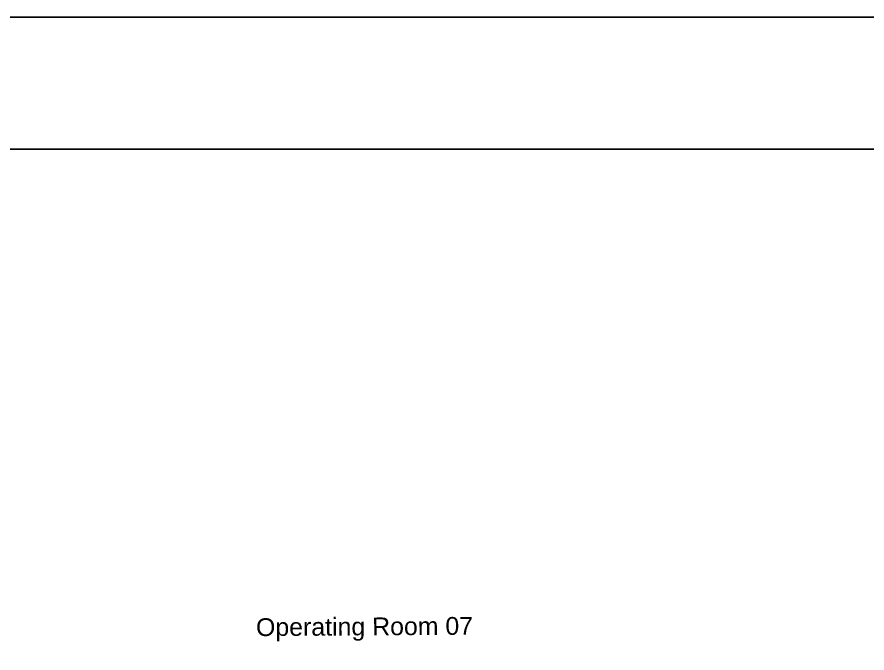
# Model space of a CAD drawing. Header units: millimetres. Extents: x 2822564 to 2991989, y -324396 to -253399.
# Drawn here: x 2852691 to 2859851, y -295632 to -290278 of the extents above; entities that cross this region are included whole.
import ezdxf

# ---------------------------------------------------------------- set-up
doc = ezdxf.new("R2010")
doc.units = ezdxf.units.MM
doc.layers.add('name', color=7, linetype='Continuous')
doc.styles.add('Annotative', font='arial.ttf')

msp = doc.modelspace()

# ---------------------------------------------------------------- linework, layer by layer
at = {"color": 150, "ltscale": 0.5}
for points in [[(2869239.8, -290278.2), (2822564.4, -290278.2), (2822564.4, -324395.7), (2869239.8, -324395.7)], [(2869239.8, -290278.2), (2822564.4, -290278.2), (2822564.4, -324395.7), (2869239.8, -324395.7)], [(2868128.5, -291389.5), (2828121, -291389.5), (2828121, -318839.1), (2868128.5, -318839.1)], [(2868128.5, -291389.5), (2828121, -291389.5), (2828121, -318839.1), (2868128.5, -318839.1)]]:
    msp.add_lwpolyline(points, close=True, dxfattribs=at)

# ---------------------------------------------------------------- texts
at = {"layer": 'name', "color": 30, "true_color": 0xf26722, "extrusion": (3.15573e-08, 5.81615e-08, 1), "insert": (2854703.9, -295339.9, 0), "char_height": 150, "attachment_point": 1, "text_direction": (0.999979, 0.006418, 0), "style": 'Annotative'}
msp.add_mtext_dynamic_manual_height_columns('Operating Room 07', width=1901.913, gutter_width=1, heights=[0], dxfattribs=at)

doc.saveas('drawing.dxf')
